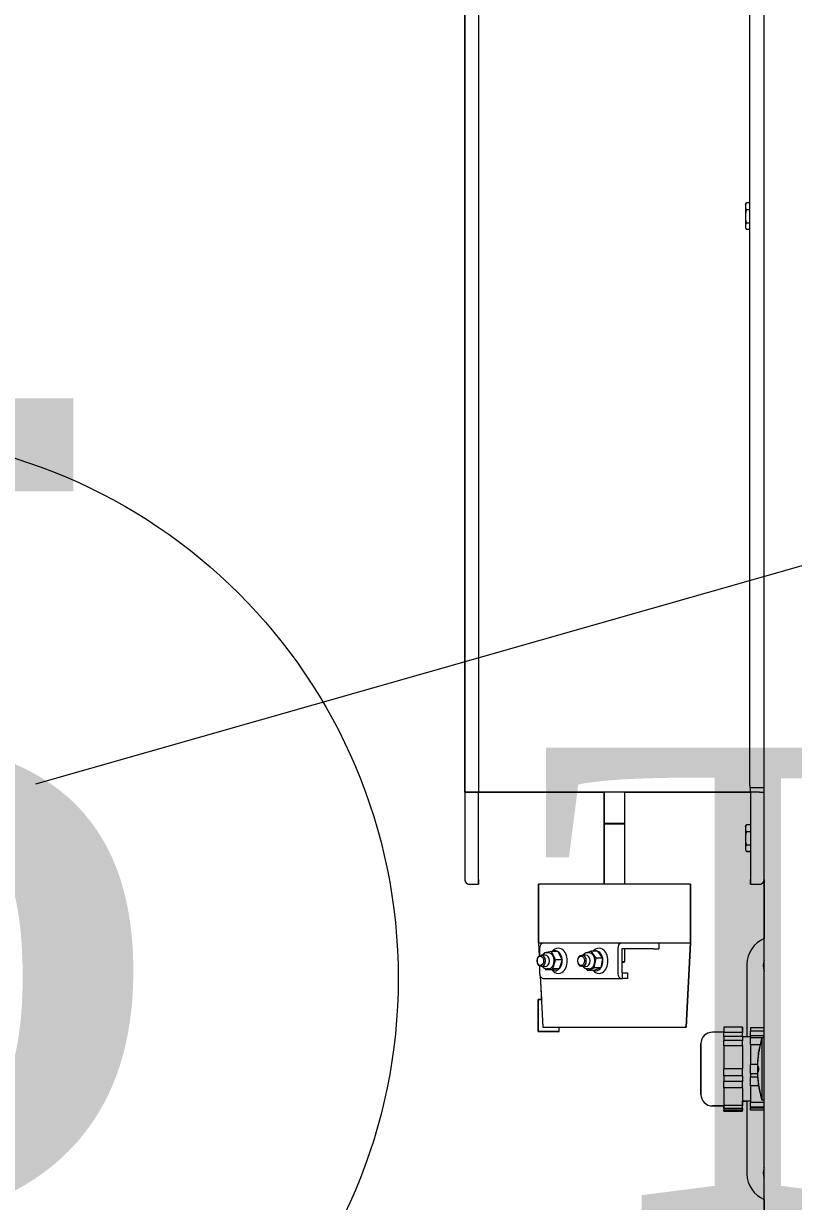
# Model space of a CAD drawing. Header units: millimetres. Extents: x 1322820 to 1391563, y 1051909 to 1098256.
# Drawn here: x 1362847 to 1363178, y 1068301 to 1068806 of the extents above; entities that cross this region are included whole.
import ezdxf

# ---------------------------------------------------------------- set-up
doc = ezdxf.new("R2010")
doc.units = ezdxf.units.MM
doc.header["$MEASUREMENT"] = 0
doc.linetypes.add('AStair_dashed', pattern=[1800, 800, -1000])
doc.layers.get('0').update_dxf_attribs({"true_color": 0x787878})
doc.layers.add('Circuite', color=7, linetype='Continuous', lineweight=25)
doc.layers.add('circuite prize vitali', color=1, linetype='Continuous')
for name, color, linetype, lineweight, true_color in [('instalatii - echipamente_Pen_No__21', 7, 'Continuous', 20, 0x787878), ('New_arhitectura - desen 2D_Pen_No__2', 7, 'Continuous', 13, 0x787878), ('New_instalatii - echipamente_Pen_No__21', 7, 'Continuous', 20, 0x787878)]:
    doc.layers.add(name, color=color, linetype=linetype, lineweight=lineweight, true_color=true_color)

# ---------------------------------------------------------------- blocks, each defined once
blk = doc.blocks.new('terasa')
at = {"layer": 'instalatii - echipamente_Pen_No__21', "linetype": 'Continuous', "lineweight": 20}
for p, q in [((1363165.407, 1068249.983), (1363165.407, 1069414.503)), ((1363036.835, 1068476.446), (1363036.835, 1069267.655)), ((1363042.769, 1069267.655), (1363042.769, 1068476.446)), ((1363159.275, 1068479.216), (1363159.275, 1069264.391)), ((1363157.297, 1068728.644), (1363157.696, 1068729.335)), ((1363159.275, 1068729.408), (1363157.738, 1068729.408)), ((1363157.297, 1068728.644), (1363157.297, 1068727.923)), ((1363157.297, 1068727.923), (1363157.297, 1068723.584)), ((1363159.275, 1068726.438), (1363157.738, 1068726.438)), ((1363157.297, 1068723.584), (1363157.297, 1068719.36)), ((1363157.297, 1068719.36), (1363157.297, 1068718.754)), ((1363157.297, 1068718.754), (1363157.696, 1068718.063)), ((1363159.275, 1068720.73), (1363157.738, 1068720.73)), ((1363159.275, 1068717.991), (1363157.738, 1068717.991)), ((1363038.813, 1068476.446), (1363036.835, 1068476.446)), ((1363036.835, 1068476.446), (1363038.813, 1068476.446)), ((1363036.835, 1068476.446), (1363036.835, 1068438.864)), ((1363042.769, 1068476.446), (1363038.813, 1068476.446)), ((1363038.813, 1068476.446), (1363042.769, 1068476.446)), ((1363159.473, 1068476.446), (1363042.769, 1068476.446)), ((1363042.769, 1068438.864), (1363042.769, 1068476.446)), ((1363096.67, 1068463.095), (1363096.67, 1068476.446)), ((1363105.572, 1068463.095), (1363105.572, 1068476.446)), ((1363159.275, 1068479.216), (1363159.275, 1068478.177)), ((1363165.407, 1068478.177), (1363159.275, 1068478.177)), ((1363159.473, 1068476.446), (1363159.473, 1068478.177)), ((1363163.429, 1068476.446), (1363159.473, 1068476.446)), ((1363163.429, 1068476.446), (1363159.473, 1068476.446)), ((1363159.473, 1068476.446), (1363159.473, 1068438.864)), ((1363163.429, 1068476.446), (1363165.407, 1068476.446)), ((1363163.429, 1068476.446), (1363165.407, 1068476.446)), ((1363096.67, 1068436.886), (1363096.67, 1068463.095)), ((1363096.67, 1068463.095), (1363105.572, 1068463.095)), ((1363097.165, 1068462.6), (1363096.67, 1068463.095)), ((1363105.077, 1068462.6), (1363097.165, 1068462.6)), ((1363105.077, 1068462.6), (1363105.572, 1068463.095)), ((1363105.572, 1068436.886), (1363105.572, 1068463.095)), ((1363157.297, 1068461.611), (1363157.696, 1068462.302)), ((1363157.297, 1068461.611), (1363157.297, 1068460.89)), ((1363157.297, 1068460.89), (1363157.297, 1068456.551)), ((1363159.473, 1068462.375), (1363157.738, 1068462.375)), ((1363157.297, 1068456.551), (1363157.297, 1068452.327)), ((1363159.473, 1068459.405), (1363157.738, 1068459.405)), ((1363157.297, 1068452.327), (1363157.297, 1068451.721)), ((1363157.297, 1068451.721), (1363157.696, 1068451.03)), ((1363159.473, 1068453.697), (1363157.738, 1068453.697)), ((1363159.473, 1068450.958), (1363157.738, 1068450.958)), ((1363038.813, 1068436.886), (1363042.769, 1068436.886)), ((1363042.769, 1068438.864), (1363042.769, 1068436.886)), ((1363068.484, 1068411.666), (1363068.484, 1068436.886)), ((1363133.758, 1068436.886), (1363068.484, 1068436.886)), ((1363133.758, 1068436.886), (1363133.758, 1068411.666)), ((1363159.473, 1068436.886), (1363159.473, 1068438.864)), ((1363159.473, 1068436.886), (1363163.429, 1068436.886)), ((1363068.484, 1068411.666), (1363068.773, 1068406.14)), ((1363068.484, 1068411.666), (1363102.51, 1068411.666)), ((1363102.51, 1068411.666), (1363104.268, 1068411.666)), ((1363104.268, 1068411.666), (1363106.25, 1068411.666)), ((1363106.25, 1068411.666), (1363133.758, 1068411.666)), ((1363120.222, 1068411.666), (1363120.222, 1068409.194)), ((1363133.758, 1068411.666), (1363131.866, 1068375.567)), ((1363068.951, 1068409.194), (1363068.951, 1068406.267)), ((1363071.399, 1068406.474), (1363069.651, 1068406.474)), ((1363071.009, 1068407.457), (1363070.906, 1068407.125)), ((1363074.02, 1068407.92), (1363071.009, 1068407.457)), ((1363072.798, 1068407.463), (1363072.099, 1068407.463)), ((1363076.817, 1068407.92), (1363074.02, 1068407.92)), ((1363075.808, 1068404.464), (1363074.02, 1068407.92)), ((1363074.25, 1068407.92), (1363074.773, 1068408.443)), ((1363076.817, 1068407.92), (1363078.606, 1068404.464)), ((1363088.883, 1068406.474), (1363087.134, 1068406.474)), ((1363088.14, 1068407.029), (1363088.123, 1068406.941)), ((1363088.385, 1068407.122), (1363088.14, 1068407.029)), ((1363091.065, 1068408.138), (1363089.194, 1068407.429)), ((1363090.281, 1068407.463), (1363089.582, 1068407.463)), ((1363093.206, 1068405.11), (1363091.065, 1068408.138)), ((1363093.862, 1068408.138), (1363091.065, 1068408.138)), ((1363091.952, 1068408.138), (1363092.257, 1068408.443)), ((1363092.423, 1068400.973), (1363093.206, 1068405.11)), ((1363096.004, 1068405.11), (1363093.206, 1068405.11)), ((1363093.862, 1068408.138), (1363096.004, 1068405.11)), ((1363096.004, 1068405.11), (1363095.22, 1068400.973)), ((1363102.52, 1068409.194), (1363102.52, 1068398.809)), ((1363117.905, 1068409.194), (1363104.268, 1068409.194)), ((1363104.268, 1068409.194), (1363104.268, 1068398.809)), ((1363105.572, 1068403.754), (1363105.572, 1068409.194)), ((1363117.905, 1068409.194), (1363120.222, 1068409.194)), ((1363068.951, 1068401.735), (1363068.951, 1068398.809)), ((1363071.399, 1068401.529), (1363069.651, 1068401.529)), ((1363071.254, 1068400.704), (1363071.576, 1068400.083)), ((1363071.576, 1068400.083), (1363074.587, 1068400.546)), ((1363074.373, 1068400.083), (1363071.576, 1068400.083)), ((1363072.798, 1068400.54), (1363072.099, 1068400.54)), ((1363074.25, 1068400.083), (1363074.773, 1068399.56)), ((1363077.384, 1068400.546), (1363074.373, 1068400.083)), ((1363074.587, 1068400.546), (1363075.808, 1068404.464)), ((1363077.384, 1068400.546), (1363074.587, 1068400.546)), ((1363078.606, 1068404.464), (1363075.808, 1068404.464)), ((1363078.606, 1068404.464), (1363077.384, 1068400.546)), ((1363088.883, 1068401.529), (1363087.134, 1068401.529)), ((1363088.957, 1068400.629), (1363089.497, 1068399.865)), ((1363089.497, 1068399.865), (1363092.423, 1068400.973)), ((1363090.281, 1068400.54), (1363089.582, 1068400.54)), ((1363095.22, 1068400.973), (1363092.295, 1068399.865)), ((1363095.22, 1068400.973), (1363092.423, 1068400.973)), ((1363104.268, 1068403.754), (1363105.572, 1068403.754)), ((1363105.077, 1068403.259), (1363104.268, 1068403.259)), ((1363105.077, 1068403.259), (1363105.572, 1068403.754)), ((1363157.989, 1068402.518), (1363157.989, 1068371.364)), ((1363069.227, 1068397.476), (1363070.375, 1068375.567)), ((1363070.7, 1068396.336), (1363104.268, 1068396.336)), ((1363092.295, 1068399.865), (1363089.497, 1068399.865)), ((1363091.952, 1068399.865), (1363092.257, 1068399.56)), ((1363104.268, 1068398.809), (1363104.618, 1068398.809)), ((1363104.268, 1068396.336), (1363104.618, 1068396.336)), ((1363104.618, 1068398.809), (1363106.716, 1068398.809)), ((1363104.618, 1068396.336), (1363104.618, 1068398.809)), ((1363106.716, 1068396.336), (1363104.618, 1068396.336)), ((1363106.716, 1068398.809), (1363106.716, 1068396.336)), ((1363068.397, 1068387.435), (1363069.753, 1068387.435)), ((1363068.397, 1068373.589), (1363068.397, 1068387.435)), ((1363070.375, 1068375.567), (1363131.866, 1068375.567)), ((1363077.299, 1068373.589), (1363077.299, 1068375.567)), ((1363156.011, 1068375.537), (1363148.099, 1068375.537)), ((1363148.099, 1068375.537), (1363148.099, 1068373.59)), ((1363156.011, 1068375.537), (1363156.011, 1068373.59)), ((1363165.407, 1068375.222), (1363159.473, 1068375.222)), ((1363159.473, 1068375.222), (1363159.473, 1068373.834)), ((1363077.299, 1068373.589), (1363068.397, 1068373.589)), ((1363148.099, 1068373.342), (1363143.154, 1068373.342)), ((1363148.099, 1068373.342), (1363143.154, 1068373.342)), ((1363148.099, 1068373.59), (1363148.099, 1068373.184)), ((1363148.099, 1068371.508), (1363148.099, 1068373.184)), ((1363156.011, 1068373.184), (1363148.099, 1068373.184)), ((1363156.011, 1068371.508), (1363148.099, 1068371.508)), ((1363148.099, 1068371.508), (1363148.099, 1068370.273)), ((1363148.099, 1068370.273), (1363148.099, 1068369.76)), ((1363156.011, 1068369.76), (1363148.099, 1068369.76)), ((1363148.099, 1068367.428), (1363148.099, 1068369.76)), ((1363156.011, 1068373.59), (1363156.011, 1068373.184)), ((1363156.011, 1068371.508), (1363156.011, 1068373.184)), ((1363156.011, 1068371.508), (1363156.011, 1068370.273)), ((1363159.473, 1068371.364), (1363156.011, 1068371.364)), ((1363159.473, 1068371.364), (1363156.011, 1068371.364)), ((1363156.011, 1068370.273), (1363156.011, 1068369.76)), ((1363156.011, 1068367.428), (1363156.011, 1068369.76)), ((1363165.407, 1068373.831), (1363159.473, 1068373.831)), ((1363159.473, 1068371.83), (1363159.473, 1068373.831)), ((1363165.407, 1068371.83), (1363159.473, 1068371.83)), ((1363159.473, 1068371.83), (1363159.473, 1068371.162)), ((1363159.473, 1068371.162), (1363159.473, 1068370.93)), ((1363165.407, 1068370.93), (1363159.473, 1068370.93)), ((1363159.473, 1068367.981), (1363159.473, 1068370.93)), ((1363164.418, 1068370.869), (1363164.418, 1068344.166)), ((1363165.407, 1068370.869), (1363164.418, 1068370.869)), ((1363164.418, 1068370.869), (1363164.418, 1068344.166)), ((1363165.407, 1068370.869), (1363164.418, 1068370.869)), ((1363138.209, 1068346.639), (1363138.209, 1068368.397)), ((1363138.209, 1068346.639), (1363138.209, 1068368.397)), ((1363156.011, 1068367.428), (1363148.099, 1068367.428)), ((1363148.099, 1068367.428), (1363148.099, 1068362.279)), ((1363156.011, 1068367.428), (1363156.011, 1068362.279)), ((1363163.644, 1068367.981), (1363159.473, 1068367.981)), ((1363159.473, 1068367.981), (1363159.473, 1068363.488)), ((1363148.099, 1068362.279), (1363148.099, 1068357.587)), ((1363156.011, 1068362.279), (1363156.011, 1068357.587)), ((1363159.473, 1068363.488), (1363159.473, 1068359.501)), ((1363156.011, 1068357.587), (1363148.099, 1068357.587)), ((1363148.099, 1068354.636), (1363148.099, 1068357.587)), ((1363156.011, 1068354.636), (1363148.099, 1068354.636)), ((1363148.099, 1068354.636), (1363148.099, 1068353.508)), ((1363156.011, 1068354.636), (1363156.011, 1068357.587)), ((1363156.011, 1068354.636), (1363156.011, 1068353.508)), ((1363162.482, 1068359.501), (1363159.473, 1068359.501)), ((1363159.473, 1068355.506), (1363159.473, 1068359.501)), ((1363162.484, 1068355.506), (1363159.473, 1068355.506)), ((1363159.473, 1068355.506), (1363159.473, 1068354.838)), ((1363159.473, 1068354.838), (1363159.473, 1068354.086)), ((1363162.901, 1068358.507), (1363162.45, 1068358.507)), ((1363162.45, 1068356.529), (1363162.901, 1068356.529)), ((1363148.099, 1068353.508), (1363148.099, 1068352.153)), ((1363156.011, 1068352.153), (1363148.099, 1068352.153)), ((1363148.099, 1068349.408), (1363148.099, 1068352.153)), ((1363156.011, 1068353.508), (1363156.011, 1068352.153)), ((1363156.011, 1068349.408), (1363156.011, 1068352.153)), ((1363159.473, 1068350.276), (1363159.473, 1068354.086)), ((1363162.568, 1068354.086), (1363159.473, 1068354.086)), ((1363163.013, 1068350.276), (1363159.473, 1068350.276)), ((1363159.473, 1068350.276), (1363159.473, 1068347.171)), ((1363156.011, 1068349.408), (1363148.099, 1068349.408)), ((1363148.099, 1068349.408), (1363148.099, 1068346.207)), ((1363148.099, 1068346.207), (1363148.099, 1068341.921)), ((1363156.011, 1068349.408), (1363156.011, 1068346.207)), ((1363156.011, 1068346.207), (1363156.011, 1068341.921)), ((1363159.473, 1068347.171), (1363159.473, 1068343.188)), ((1363148.099, 1068341.694), (1363143.154, 1068341.694)), ((1363148.099, 1068341.694), (1363143.154, 1068341.694)), ((1363156.011, 1068341.921), (1363148.099, 1068341.921)), ((1363148.099, 1068340.646), (1363148.099, 1068341.921)), ((1363148.099, 1068340.646), (1363148.099, 1068339.91)), ((1363156.011, 1068340.646), (1363148.099, 1068340.646)), ((1363156.011, 1068339.91), (1363148.099, 1068339.91)), ((1363148.099, 1068339.498), (1363148.099, 1068339.91)), ((1363156.011, 1068339.498), (1363148.099, 1068339.498)), ((1363159.473, 1068343.672), (1363156.011, 1068343.672)), ((1363159.473, 1068343.672), (1363156.011, 1068343.672)), ((1363156.011, 1068340.646), (1363156.011, 1068341.921)), ((1363156.011, 1068340.646), (1363156.011, 1068339.91)), ((1363156.011, 1068339.498), (1363156.011, 1068339.91)), ((1363157.989, 1068343.672), (1363157.989, 1068312.518)), ((1363159.473, 1068341.193), (1363159.473, 1068343.188)), ((1363165.407, 1068343.188), (1363159.473, 1068343.188)), ((1363159.473, 1068341.193), (1363159.473, 1068340.674)), ((1363165.407, 1068341.193), (1363159.473, 1068341.193)), ((1363165.407, 1068340.674), (1363159.473, 1068340.674)), ((1363159.473, 1068339.813), (1363159.473, 1068340.674)), ((1363165.407, 1068339.813), (1363159.473, 1068339.813)), ((1363165.407, 1068344.166), (1363164.418, 1068344.166)), ((1363165.407, 1068344.166), (1363164.418, 1068344.166))]:
    blk.add_line(p, q, dxfattribs=at)
at = {"layer": 'instalatii - echipamente_Pen_No__21', "linetype": 'Continuous', "lineweight": 20, "flags": 128}
for points in [[(1363157.738, 1068729.408), (1363157.665, 1068729.275), (1363157.653, 1068729.254), (1363157.641, 1068729.231), (1363157.627, 1068729.207), (1363157.613, 1068729.181), (1363157.598, 1068729.153), (1363157.583, 1068729.124), (1363157.567, 1068729.093), (1363157.551, 1068729.062), (1363157.534, 1068729.029), (1363157.518, 1068728.995), (1363157.501, 1068728.961), (1363157.485, 1068728.926), (1363157.468, 1068728.89), (1363157.452, 1068728.853), (1363157.437, 1068728.816), (1363157.422, 1068728.779), (1363157.408, 1068728.742), (1363157.394, 1068728.704), (1363157.382, 1068728.667), (1363157.37, 1068728.63), (1363157.36, 1068728.593), (1363157.35, 1068728.556), (1363157.342, 1068728.52), (1363157.334, 1068728.484), (1363157.328, 1068728.449), (1363157.322, 1068728.414), (1363157.317, 1068728.381), (1363157.313, 1068728.347), (1363157.309, 1068728.315), (1363157.306, 1068728.284), (1363157.303, 1068728.254), (1363157.301, 1068728.224), (1363157.3, 1068728.196), (1363157.299, 1068728.169), (1363157.298, 1068728.144), (1363157.297, 1068728.12), (1363157.297, 1068728.097), (1363157.297, 1068728.076), (1363157.297, 1068728.056), (1363157.297, 1068727.923)], [(1363157.696, 1068729.335), (1363157.701, 1068729.344), (1363157.706, 1068729.354), (1363157.712, 1068729.364), (1363157.718, 1068729.373), (1363157.723, 1068729.382), (1363157.729, 1068729.392), (1363157.734, 1068729.4)], [(1363157.297, 1068727.923), (1363157.297, 1068727.808), (1363157.297, 1068727.79), (1363157.297, 1068727.77), (1363157.297, 1068727.749), (1363157.297, 1068727.726), (1363157.298, 1068727.702), (1363157.299, 1068727.676), (1363157.3, 1068727.649), (1363157.301, 1068727.621), (1363157.303, 1068727.592), (1363157.306, 1068727.562), (1363157.309, 1068727.53), (1363157.313, 1068727.498), (1363157.317, 1068727.465), (1363157.322, 1068727.431), (1363157.328, 1068727.397), (1363157.334, 1068727.362), (1363157.342, 1068727.326), (1363157.35, 1068727.29), (1363157.36, 1068727.253), (1363157.37, 1068727.216), (1363157.382, 1068727.179), (1363157.394, 1068727.141), (1363157.408, 1068727.104), (1363157.422, 1068727.067), (1363157.437, 1068727.029), (1363157.452, 1068726.993), (1363157.468, 1068726.956), (1363157.485, 1068726.92), (1363157.501, 1068726.885), (1363157.518, 1068726.85), (1363157.534, 1068726.817), (1363157.551, 1068726.784), (1363157.567, 1068726.752), (1363157.583, 1068726.722), (1363157.598, 1068726.693), (1363157.613, 1068726.665), (1363157.627, 1068726.639), (1363157.641, 1068726.614), (1363157.653, 1068726.592), (1363157.738, 1068726.438)], [(1363157.738, 1068726.438), (1363157.665, 1068726.183), (1363157.653, 1068726.143), (1363157.641, 1068726.099), (1363157.627, 1068726.052), (1363157.613, 1068726.002), (1363157.598, 1068725.949), (1363157.583, 1068725.893), (1363157.567, 1068725.834), (1363157.551, 1068725.773), (1363157.534, 1068725.711), (1363157.518, 1068725.646), (1363157.501, 1068725.579), (1363157.485, 1068725.511), (1363157.468, 1068725.442), (1363157.452, 1068725.372), (1363157.437, 1068725.301), (1363157.422, 1068725.23), (1363157.408, 1068725.158), (1363157.394, 1068725.086), (1363157.382, 1068725.014), (1363157.37, 1068724.943), (1363157.36, 1068724.872), (1363157.35, 1068724.801), (1363157.342, 1068724.732), (1363157.334, 1068724.663), (1363157.328, 1068724.595), (1363157.322, 1068724.529), (1363157.317, 1068724.464), (1363157.313, 1068724.4), (1363157.309, 1068724.338), (1363157.306, 1068724.278), (1363157.303, 1068724.22), (1363157.301, 1068724.164), (1363157.3, 1068724.11), (1363157.299, 1068724.058), (1363157.298, 1068724.009), (1363157.297, 1068723.962), (1363157.297, 1068723.918), (1363157.297, 1068723.877), (1363157.297, 1068723.839), (1363157.297, 1068723.584)], [(1363157.297, 1068723.584), (1363157.297, 1068723.363), (1363157.297, 1068723.328), (1363157.297, 1068723.29), (1363157.297, 1068723.25), (1363157.297, 1068723.206), (1363157.298, 1068723.159), (1363157.299, 1068723.11), (1363157.3, 1068723.058), (1363157.301, 1068723.004), (1363157.303, 1068722.948), (1363157.306, 1068722.89), (1363157.309, 1068722.83), (1363157.313, 1068722.768), (1363157.317, 1068722.704), (1363157.322, 1068722.639), (1363157.328, 1068722.573), (1363157.334, 1068722.505), (1363157.342, 1068722.436), (1363157.35, 1068722.367), (1363157.36, 1068722.296), (1363157.37, 1068722.225), (1363157.382, 1068722.154), (1363157.394, 1068722.082), (1363157.408, 1068722.01), (1363157.422, 1068721.938), (1363157.437, 1068721.866), (1363157.452, 1068721.796), (1363157.468, 1068721.725), (1363157.485, 1068721.656), (1363157.501, 1068721.588), (1363157.518, 1068721.522), (1363157.534, 1068721.457), (1363157.551, 1068721.394), (1363157.567, 1068721.334), (1363157.583, 1068721.275), (1363157.598, 1068721.219), (1363157.613, 1068721.166), (1363157.627, 1068721.116), (1363157.641, 1068721.068), (1363157.653, 1068721.025), (1363157.738, 1068720.73)], [(1363157.738, 1068720.73), (1363157.665, 1068720.607), (1363157.653, 1068720.588), (1363157.641, 1068720.567), (1363157.627, 1068720.545), (1363157.613, 1068720.52), (1363157.598, 1068720.495), (1363157.583, 1068720.468), (1363157.567, 1068720.44), (1363157.551, 1068720.411), (1363157.534, 1068720.381), (1363157.518, 1068720.349), (1363157.501, 1068720.318), (1363157.485, 1068720.285), (1363157.468, 1068720.252), (1363157.452, 1068720.218), (1363157.437, 1068720.184), (1363157.422, 1068720.15), (1363157.408, 1068720.115), (1363157.394, 1068720.081), (1363157.382, 1068720.046), (1363157.37, 1068720.012), (1363157.36, 1068719.978), (1363157.35, 1068719.944), (1363157.342, 1068719.911), (1363157.334, 1068719.878), (1363157.328, 1068719.845), (1363157.322, 1068719.814), (1363157.317, 1068719.782), (1363157.313, 1068719.752), (1363157.309, 1068719.722), (1363157.306, 1068719.693), (1363157.303, 1068719.665), (1363157.301, 1068719.638), (1363157.3, 1068719.612), (1363157.299, 1068719.588), (1363157.298, 1068719.564), (1363157.297, 1068719.542), (1363157.297, 1068719.521), (1363157.297, 1068719.501), (1363157.297, 1068719.483), (1363157.297, 1068719.36)], [(1363157.297, 1068719.36), (1363157.297, 1068719.254), (1363157.297, 1068719.237), (1363157.297, 1068719.219), (1363157.297, 1068719.2), (1363157.297, 1068719.179), (1363157.298, 1068719.156), (1363157.299, 1068719.133), (1363157.3, 1068719.108), (1363157.301, 1068719.082), (1363157.303, 1068719.055), (1363157.306, 1068719.027), (1363157.309, 1068718.998), (1363157.313, 1068718.968), (1363157.317, 1068718.938), (1363157.322, 1068718.907), (1363157.328, 1068718.875), (1363157.334, 1068718.842), (1363157.342, 1068718.809), (1363157.35, 1068718.776), (1363157.36, 1068718.742), (1363157.37, 1068718.708), (1363157.382, 1068718.674), (1363157.394, 1068718.639), (1363157.408, 1068718.605), (1363157.422, 1068718.57), (1363157.437, 1068718.536), (1363157.452, 1068718.502), (1363157.468, 1068718.468), (1363157.485, 1068718.435), (1363157.501, 1068718.403), (1363157.518, 1068718.371), (1363157.534, 1068718.34), (1363157.551, 1068718.309), (1363157.567, 1068718.28), (1363157.583, 1068718.252), (1363157.598, 1068718.225), (1363157.613, 1068718.2), (1363157.627, 1068718.176), (1363157.641, 1068718.153), (1363157.653, 1068718.132), (1363157.738, 1068717.991)], [(1363157.738, 1068462.375), (1363157.665, 1068462.242), (1363157.653, 1068462.221), (1363157.641, 1068462.198), (1363157.627, 1068462.174), (1363157.613, 1068462.148), (1363157.598, 1068462.12), (1363157.583, 1068462.091), (1363157.567, 1068462.06), (1363157.551, 1068462.029), (1363157.534, 1068461.996), (1363157.518, 1068461.962), (1363157.501, 1068461.928), (1363157.485, 1068461.893), (1363157.468, 1068461.857), (1363157.452, 1068461.82), (1363157.437, 1068461.783), (1363157.422, 1068461.746), (1363157.408, 1068461.709), (1363157.394, 1068461.671), (1363157.382, 1068461.634), (1363157.37, 1068461.597), (1363157.36, 1068461.56), (1363157.35, 1068461.523), (1363157.342, 1068461.487), (1363157.334, 1068461.451), (1363157.328, 1068461.416), (1363157.322, 1068461.381), (1363157.317, 1068461.348), (1363157.313, 1068461.315), (1363157.309, 1068461.282), (1363157.306, 1068461.251), (1363157.303, 1068461.221), (1363157.301, 1068461.191), (1363157.3, 1068461.163), (1363157.299, 1068461.136), (1363157.298, 1068461.111), (1363157.297, 1068461.087), (1363157.297, 1068461.064), (1363157.297, 1068461.043), (1363157.297, 1068461.023), (1363157.297, 1068460.89)], [(1363157.297, 1068460.89), (1363157.297, 1068460.775), (1363157.297, 1068460.757), (1363157.297, 1068460.737), (1363157.297, 1068460.716), (1363157.297, 1068460.693), (1363157.298, 1068460.669), (1363157.299, 1068460.643), (1363157.3, 1068460.616), (1363157.301, 1068460.588), (1363157.303, 1068460.559), (1363157.306, 1068460.529), (1363157.309, 1068460.498), (1363157.313, 1068460.465), (1363157.317, 1068460.432), (1363157.322, 1068460.398), (1363157.328, 1068460.364), (1363157.334, 1068460.329), (1363157.342, 1068460.293), (1363157.35, 1068460.257), (1363157.36, 1068460.22), (1363157.37, 1068460.183), (1363157.382, 1068460.146), (1363157.394, 1068460.108), (1363157.408, 1068460.071), (1363157.422, 1068460.034), (1363157.437, 1068459.997), (1363157.452, 1068459.96), (1363157.468, 1068459.923), (1363157.485, 1068459.887), (1363157.501, 1068459.852), (1363157.518, 1068459.817), (1363157.534, 1068459.784), (1363157.551, 1068459.751), (1363157.567, 1068459.719), (1363157.583, 1068459.689), (1363157.598, 1068459.66), (1363157.613, 1068459.632), (1363157.627, 1068459.606), (1363157.641, 1068459.581), (1363157.653, 1068459.559), (1363157.738, 1068459.405)], [(1363157.696, 1068462.302), (1363157.701, 1068462.311), (1363157.706, 1068462.321), (1363157.712, 1068462.331), (1363157.718, 1068462.34), (1363157.723, 1068462.349), (1363157.729, 1068462.359), (1363157.734, 1068462.368)], [(1363157.738, 1068459.405), (1363157.665, 1068459.15), (1363157.653, 1068459.11), (1363157.641, 1068459.066), (1363157.627, 1068459.019), (1363157.613, 1068458.969), (1363157.598, 1068458.916), (1363157.583, 1068458.86), (1363157.567, 1068458.801), (1363157.551, 1068458.741), (1363157.534, 1068458.678), (1363157.518, 1068458.613), (1363157.501, 1068458.546), (1363157.485, 1068458.479), (1363157.468, 1068458.409), (1363157.452, 1068458.339), (1363157.437, 1068458.268), (1363157.422, 1068458.197), (1363157.408, 1068458.125), (1363157.394, 1068458.053), (1363157.382, 1068457.981), (1363157.37, 1068457.91), (1363157.36, 1068457.839), (1363157.35, 1068457.768), (1363157.342, 1068457.699), (1363157.334, 1068457.63), (1363157.328, 1068457.562), (1363157.322, 1068457.496), (1363157.317, 1068457.431), (1363157.313, 1068457.367), (1363157.309, 1068457.305), (1363157.306, 1068457.245), (1363157.303, 1068457.187), (1363157.301, 1068457.131), (1363157.3, 1068457.077), (1363157.299, 1068457.025), (1363157.298, 1068456.976), (1363157.297, 1068456.929), (1363157.297, 1068456.885), (1363157.297, 1068456.844), (1363157.297, 1068456.806), (1363157.297, 1068456.551)], [(1363157.297, 1068456.551), (1363157.297, 1068456.33), (1363157.297, 1068456.295), (1363157.297, 1068456.258), (1363157.297, 1068456.217), (1363157.297, 1068456.173), (1363157.298, 1068456.126), (1363157.299, 1068456.077), (1363157.3, 1068456.025), (1363157.301, 1068455.971), (1363157.303, 1068455.915), (1363157.306, 1068455.857), (1363157.309, 1068455.797), (1363157.313, 1068455.735), (1363157.317, 1068455.671), (1363157.322, 1068455.606), (1363157.328, 1068455.54), (1363157.334, 1068455.472), (1363157.342, 1068455.403), (1363157.35, 1068455.334), (1363157.36, 1068455.263), (1363157.37, 1068455.192), (1363157.382, 1068455.121), (1363157.394, 1068455.049), (1363157.408, 1068454.977), (1363157.422, 1068454.905), (1363157.437, 1068454.833), (1363157.452, 1068454.763), (1363157.468, 1068454.692), (1363157.485, 1068454.623), (1363157.501, 1068454.556), (1363157.518, 1068454.489), (1363157.534, 1068454.424), (1363157.551, 1068454.361), (1363157.567, 1068454.301), (1363157.583, 1068454.242), (1363157.598, 1068454.186), (1363157.613, 1068454.133), (1363157.627, 1068454.083), (1363157.641, 1068454.035), (1363157.653, 1068453.992), (1363157.738, 1068453.697)], [(1363157.738, 1068453.697), (1363157.665, 1068453.574), (1363157.653, 1068453.555), (1363157.641, 1068453.534), (1363157.627, 1068453.512), (1363157.613, 1068453.487), (1363157.598, 1068453.462), (1363157.583, 1068453.435), (1363157.567, 1068453.407), (1363157.551, 1068453.378), (1363157.534, 1068453.348), (1363157.518, 1068453.316), (1363157.501, 1068453.285), (1363157.485, 1068453.252), (1363157.468, 1068453.219), (1363157.452, 1068453.185), (1363157.437, 1068453.151), (1363157.422, 1068453.117), (1363157.408, 1068453.082), (1363157.394, 1068453.048), (1363157.382, 1068453.013), (1363157.37, 1068452.979), (1363157.36, 1068452.945), (1363157.35, 1068452.911), (1363157.342, 1068452.878), (1363157.334, 1068452.845), (1363157.328, 1068452.812), (1363157.322, 1068452.781), (1363157.317, 1068452.749), (1363157.313, 1068452.719), (1363157.309, 1068452.689), (1363157.306, 1068452.66), (1363157.303, 1068452.632), (1363157.301, 1068452.605), (1363157.3, 1068452.579), (1363157.299, 1068452.555), (1363157.298, 1068452.531), (1363157.297, 1068452.509), (1363157.297, 1068452.488), (1363157.297, 1068452.468), (1363157.297, 1068452.45), (1363157.297, 1068452.327)], [(1363157.297, 1068452.327), (1363157.297, 1068452.221), (1363157.297, 1068452.205), (1363157.297, 1068452.186), (1363157.297, 1068452.167), (1363157.297, 1068452.146), (1363157.298, 1068452.123), (1363157.299, 1068452.1), (1363157.3, 1068452.075), (1363157.301, 1068452.049), (1363157.303, 1068452.022), (1363157.306, 1068451.994), (1363157.309, 1068451.965), (1363157.313, 1068451.935), (1363157.317, 1068451.905), (1363157.322, 1068451.874), (1363157.328, 1068451.842), (1363157.334, 1068451.809), (1363157.342, 1068451.776), (1363157.35, 1068451.743), (1363157.36, 1068451.709), (1363157.37, 1068451.675), (1363157.382, 1068451.641), (1363157.394, 1068451.606), (1363157.408, 1068451.572), (1363157.422, 1068451.537), (1363157.437, 1068451.503), (1363157.452, 1068451.469), (1363157.468, 1068451.435), (1363157.485, 1068451.402), (1363157.501, 1068451.37), (1363157.518, 1068451.338), (1363157.534, 1068451.307), (1363157.551, 1068451.277), (1363157.567, 1068451.247), (1363157.583, 1068451.219), (1363157.598, 1068451.192), (1363157.613, 1068451.167), (1363157.627, 1068451.143), (1363157.641, 1068451.12), (1363157.653, 1068451.099), (1363157.738, 1068450.958)], [(1363072.099, 1068407.463), (1363072.053, 1068407.463), (1363072.038, 1068407.463), (1363072.021, 1068407.463), (1363072.002, 1068407.463), (1363071.991, 1068407.462), (1363071.98, 1068407.462), (1363071.969, 1068407.462), (1363071.957, 1068407.462), (1363071.945, 1068407.461), (1363071.933, 1068407.461), (1363071.92, 1068407.46), (1363071.907, 1068407.46), (1363071.894, 1068407.459), (1363071.881, 1068407.458), (1363071.868, 1068407.458), (1363071.854, 1068407.457), (1363071.841, 1068407.455), (1363071.827, 1068407.454), (1363071.814, 1068407.453), (1363071.8, 1068407.451), (1363071.786, 1068407.45), (1363071.773, 1068407.448), (1363071.759, 1068407.446), (1363071.745, 1068407.444), (1363071.73, 1068407.442), (1363071.716, 1068407.439), (1363071.701, 1068407.436), (1363071.686, 1068407.433), (1363071.671, 1068407.43), (1363071.656, 1068407.427), (1363071.64, 1068407.423), (1363071.623, 1068407.419), (1363071.606, 1068407.414), (1363071.589, 1068407.41), (1363071.571, 1068407.405), (1363071.553, 1068407.4), (1363071.534, 1068407.394), (1363071.515, 1068407.388), (1363071.495, 1068407.382), (1363071.474, 1068407.375), (1363071.453, 1068407.368), (1363071.432, 1068407.361), (1363071.41, 1068407.353), (1363071.388, 1068407.346), (1363071.365, 1068407.338), (1363071.343, 1068407.33), (1363071.32, 1068407.321), (1363071.298, 1068407.313), (1363071.275, 1068407.304), (1363071.252, 1068407.296), (1363071.23, 1068407.287), (1363071.208, 1068407.278), (1363071.186, 1068407.269), (1363071.165, 1068407.261), (1363071.144, 1068407.252), (1363071.123, 1068407.243), (1363071.103, 1068407.234), (1363071.084, 1068407.226), (1363071.065, 1068407.217), (1363071.047, 1068407.209), (1363071.029, 1068407.201), (1363071.012, 1068407.192), (1363070.996, 1068407.184), (1363070.98, 1068407.176), (1363070.964, 1068407.167), (1363070.949, 1068407.159), (1363070.934, 1068407.151), (1363070.919, 1068407.142), (1363070.904, 1068407.133), (1363070.89, 1068407.124), (1363070.875, 1068407.115), (1363070.861, 1068407.106), (1363070.847, 1068407.097), (1363070.832, 1068407.087), (1363070.818, 1068407.077), (1363070.803, 1068407.066), (1363070.788, 1068407.056), (1363070.773, 1068407.045), (1363070.758, 1068407.033), (1363070.742, 1068407.021), (1363070.726, 1068407.009), (1363070.71, 1068406.997), (1363070.694, 1068406.984), (1363070.678, 1068406.971), (1363070.662, 1068406.958), (1363070.645, 1068406.945), (1363070.629, 1068406.932), (1363070.613, 1068406.919), (1363070.597, 1068406.906), (1363070.581, 1068406.892), (1363070.566, 1068406.879), (1363070.55, 1068406.866), (1363070.535, 1068406.854), (1363070.52, 1068406.841), (1363070.506, 1068406.829), (1363070.492, 1068406.817), (1363070.479, 1068406.805), (1363070.466, 1068406.794), (1363070.454, 1068406.783), (1363070.442, 1068406.772), (1363070.431, 1068406.762), (1363070.42, 1068406.752), (1363070.41, 1068406.743), (1363070.4, 1068406.734), (1363070.391, 1068406.725), (1363070.382, 1068406.716), (1363070.373, 1068406.708), (1363070.365, 1068406.699), (1363070.357, 1068406.691), (1363070.349, 1068406.683), (1363070.342, 1068406.676), (1363070.335, 1068406.668), (1363070.328, 1068406.661), (1363070.321, 1068406.653), (1363070.307, 1068406.639), (1363070.294, 1068406.624), (1363070.282, 1068406.609), (1363070.269, 1068406.595), (1363070.257, 1068406.58), (1363070.245, 1068406.566), (1363070.234, 1068406.553), (1363070.223, 1068406.54), (1363070.214, 1068406.528), (1363070.205, 1068406.517), (1363070.197, 1068406.507), (1363070.17, 1068406.474)], [(1363089.582, 1068407.463), (1363089.537, 1068407.463), (1363089.522, 1068407.463), (1363089.504, 1068407.463), (1363089.485, 1068407.463), (1363089.474, 1068407.462), (1363089.464, 1068407.462), (1363089.452, 1068407.462), (1363089.441, 1068407.462), (1363089.428, 1068407.461), (1363089.416, 1068407.461), (1363089.404, 1068407.46), (1363089.391, 1068407.46), (1363089.378, 1068407.459), (1363089.364, 1068407.458), (1363089.351, 1068407.458), (1363089.338, 1068407.457), (1363089.324, 1068407.455), (1363089.31, 1068407.454), (1363089.297, 1068407.453), (1363089.283, 1068407.451), (1363089.27, 1068407.45), (1363089.256, 1068407.448), (1363089.242, 1068407.446), (1363089.228, 1068407.444), (1363089.214, 1068407.442), (1363089.199, 1068407.439), (1363089.185, 1068407.436), (1363089.17, 1068407.433), (1363089.155, 1068407.43), (1363089.139, 1068407.427), (1363089.123, 1068407.423), (1363089.107, 1068407.419), (1363089.09, 1068407.414), (1363089.073, 1068407.41), (1363089.055, 1068407.405), (1363089.037, 1068407.4), (1363089.018, 1068407.394), (1363088.998, 1068407.388), (1363088.978, 1068407.382), (1363088.958, 1068407.375), (1363088.937, 1068407.368), (1363088.915, 1068407.361), (1363088.893, 1068407.353), (1363088.871, 1068407.346), (1363088.849, 1068407.338), (1363088.826, 1068407.33), (1363088.804, 1068407.321), (1363088.781, 1068407.313), (1363088.758, 1068407.304), (1363088.736, 1068407.296), (1363088.713, 1068407.287), (1363088.691, 1068407.278), (1363088.669, 1068407.269), (1363088.648, 1068407.261), (1363088.627, 1068407.252), (1363088.606, 1068407.243), (1363088.586, 1068407.234), (1363088.567, 1068407.226), (1363088.548, 1068407.217), (1363088.53, 1068407.209), (1363088.513, 1068407.201), (1363088.496, 1068407.192), (1363088.479, 1068407.184), (1363088.463, 1068407.176), (1363088.447, 1068407.167), (1363088.432, 1068407.159), (1363088.417, 1068407.151), (1363088.402, 1068407.142), (1363088.388, 1068407.133), (1363088.373, 1068407.124), (1363088.359, 1068407.115), (1363088.344, 1068407.106), (1363088.33, 1068407.097), (1363088.316, 1068407.087), (1363088.301, 1068407.077), (1363088.287, 1068407.066), (1363088.272, 1068407.056), (1363088.257, 1068407.045), (1363088.241, 1068407.033), (1363088.226, 1068407.021), (1363088.21, 1068407.009), (1363088.194, 1068406.997), (1363088.178, 1068406.984), (1363088.161, 1068406.971), (1363088.145, 1068406.958), (1363088.129, 1068406.945), (1363088.112, 1068406.932), (1363088.096, 1068406.919), (1363088.08, 1068406.906), (1363088.065, 1068406.892), (1363088.049, 1068406.879), (1363088.034, 1068406.866), (1363088.019, 1068406.854), (1363088.004, 1068406.841), (1363087.99, 1068406.829), (1363087.976, 1068406.817), (1363087.962, 1068406.805), (1363087.95, 1068406.794), (1363087.937, 1068406.783), (1363087.926, 1068406.772), (1363087.915, 1068406.762), (1363087.904, 1068406.752), (1363087.894, 1068406.743), (1363087.884, 1068406.734), (1363087.874, 1068406.725), (1363087.865, 1068406.716), (1363087.857, 1068406.708), (1363087.848, 1068406.699), (1363087.84, 1068406.691), (1363087.833, 1068406.683), (1363087.825, 1068406.676), (1363087.818, 1068406.668), (1363087.811, 1068406.661), (1363087.804, 1068406.653), (1363087.791, 1068406.639), (1363087.778, 1068406.624), (1363087.765, 1068406.609), (1363087.752, 1068406.595), (1363087.74, 1068406.58), (1363087.728, 1068406.566), (1363087.717, 1068406.553), (1363087.707, 1068406.54), (1363087.697, 1068406.528), (1363087.688, 1068406.517), (1363087.68, 1068406.507), (1363087.653, 1068406.474)], [(1363070.17, 1068401.529), (1363070.189, 1068401.505), (1363070.196, 1068401.497), (1363070.203, 1068401.487), (1363070.212, 1068401.477), (1363070.221, 1068401.466), (1363070.231, 1068401.454), (1363070.241, 1068401.441), (1363070.252, 1068401.427), (1363070.264, 1068401.414), (1363070.276, 1068401.4), (1363070.288, 1068401.386), (1363070.3, 1068401.372), (1363070.313, 1068401.358), (1363070.326, 1068401.343), (1363070.333, 1068401.336), (1363070.341, 1068401.329), (1363070.348, 1068401.321), (1363070.356, 1068401.313), (1363070.364, 1068401.305), (1363070.373, 1068401.297), (1363070.381, 1068401.288), (1363070.391, 1068401.279), (1363070.401, 1068401.27), (1363070.411, 1068401.26), (1363070.422, 1068401.25), (1363070.433, 1068401.24), (1363070.445, 1068401.229), (1363070.457, 1068401.218), (1363070.47, 1068401.206), (1363070.484, 1068401.194), (1363070.498, 1068401.181), (1363070.513, 1068401.168), (1363070.528, 1068401.155), (1363070.544, 1068401.142), (1363070.56, 1068401.128), (1363070.576, 1068401.114), (1363070.593, 1068401.1), (1363070.61, 1068401.086), (1363070.627, 1068401.072), (1363070.644, 1068401.058), (1363070.661, 1068401.044), (1363070.679, 1068401.03), (1363070.696, 1068401.016), (1363070.713, 1068401.002), (1363070.731, 1068400.989), (1363070.748, 1068400.975), (1363070.765, 1068400.963), (1363070.781, 1068400.95), (1363070.798, 1068400.938), (1363070.814, 1068400.926), (1363070.83, 1068400.915), (1363070.846, 1068400.904), (1363070.862, 1068400.893), (1363070.878, 1068400.883), (1363070.894, 1068400.873), (1363070.91, 1068400.863), (1363070.926, 1068400.853), (1363070.942, 1068400.844), (1363070.959, 1068400.834), (1363070.975, 1068400.825), (1363070.992, 1068400.816), (1363071.009, 1068400.807), (1363071.027, 1068400.799), (1363071.045, 1068400.79), (1363071.063, 1068400.781), (1363071.082, 1068400.773), (1363071.102, 1068400.764), (1363071.122, 1068400.756), (1363071.143, 1068400.747), (1363071.164, 1068400.739), (1363071.186, 1068400.73), (1363071.208, 1068400.721), (1363071.23, 1068400.713), (1363071.253, 1068400.704), (1363071.276, 1068400.696), (1363071.3, 1068400.688), (1363071.323, 1068400.68), (1363071.346, 1068400.672), (1363071.369, 1068400.664), (1363071.393, 1068400.656), (1363071.416, 1068400.648), (1363071.438, 1068400.641), (1363071.461, 1068400.634), (1363071.483, 1068400.627), (1363071.504, 1068400.621), (1363071.525, 1068400.614), (1363071.546, 1068400.609), (1363071.566, 1068400.603), (1363071.585, 1068400.598), (1363071.603, 1068400.593), (1363071.621, 1068400.588), (1363071.638, 1068400.584), (1363071.654, 1068400.58), (1363071.67, 1068400.576), (1363071.686, 1068400.572), (1363071.701, 1068400.569), (1363071.715, 1068400.566), (1363071.729, 1068400.564), (1363071.743, 1068400.561), (1363071.757, 1068400.559), (1363071.77, 1068400.557), (1363071.783, 1068400.555), (1363071.795, 1068400.553), (1363071.808, 1068400.551), (1363071.82, 1068400.55), (1363071.832, 1068400.549), (1363071.844, 1068400.547), (1363071.856, 1068400.546), (1363071.869, 1068400.545), (1363071.881, 1068400.545), (1363071.893, 1068400.544), (1363071.904, 1068400.543), (1363071.916, 1068400.543), (1363071.928, 1068400.542), (1363071.939, 1068400.542), (1363071.951, 1068400.541), (1363071.962, 1068400.541), (1363071.972, 1068400.541), (1363071.983, 1068400.54), (1363071.993, 1068400.54), (1363072.012, 1068400.54), (1363072.029, 1068400.54), (1363072.045, 1068400.54), (1363072.099, 1068400.54)], [(1363087.653, 1068401.529), (1363087.673, 1068401.505), (1363087.679, 1068401.497), (1363087.687, 1068401.487), (1363087.695, 1068401.477), (1363087.704, 1068401.466), (1363087.714, 1068401.454), (1363087.725, 1068401.441), (1363087.736, 1068401.427), (1363087.747, 1068401.414), (1363087.759, 1068401.4), (1363087.772, 1068401.386), (1363087.784, 1068401.372), (1363087.797, 1068401.358), (1363087.81, 1068401.343), (1363087.817, 1068401.336), (1363087.824, 1068401.329), (1363087.832, 1068401.321), (1363087.839, 1068401.313), (1363087.847, 1068401.305), (1363087.856, 1068401.297), (1363087.865, 1068401.288), (1363087.874, 1068401.279), (1363087.884, 1068401.27), (1363087.894, 1068401.26), (1363087.905, 1068401.25), (1363087.916, 1068401.24), (1363087.928, 1068401.229), (1363087.941, 1068401.218), (1363087.954, 1068401.206), (1363087.967, 1068401.194), (1363087.982, 1068401.181), (1363087.997, 1068401.168), (1363088.012, 1068401.155), (1363088.027, 1068401.142), (1363088.043, 1068401.128), (1363088.06, 1068401.114), (1363088.076, 1068401.1), (1363088.093, 1068401.086), (1363088.11, 1068401.072), (1363088.127, 1068401.058), (1363088.145, 1068401.044), (1363088.162, 1068401.03), (1363088.179, 1068401.016), (1363088.197, 1068401.002), (1363088.214, 1068400.989), (1363088.231, 1068400.975), (1363088.248, 1068400.963), (1363088.265, 1068400.95), (1363088.281, 1068400.938), (1363088.298, 1068400.926), (1363088.314, 1068400.915), (1363088.33, 1068400.904), (1363088.346, 1068400.893), (1363088.361, 1068400.883), (1363088.377, 1068400.873), (1363088.393, 1068400.863), (1363088.409, 1068400.853), (1363088.426, 1068400.844), (1363088.442, 1068400.834), (1363088.459, 1068400.825), (1363088.475, 1068400.816), (1363088.493, 1068400.807), (1363088.51, 1068400.799), (1363088.528, 1068400.79), (1363088.547, 1068400.781), (1363088.566, 1068400.773), (1363088.585, 1068400.764), (1363088.605, 1068400.756), (1363088.626, 1068400.747), (1363088.647, 1068400.739), (1363088.669, 1068400.73), (1363088.691, 1068400.721), (1363088.714, 1068400.713), (1363088.737, 1068400.704), (1363088.76, 1068400.696), (1363088.783, 1068400.688), (1363088.806, 1068400.68), (1363088.83, 1068400.672), (1363088.853, 1068400.664), (1363088.876, 1068400.656), (1363088.899, 1068400.648), (1363088.922, 1068400.641), (1363088.944, 1068400.634), (1363088.966, 1068400.627), (1363088.988, 1068400.621), (1363089.009, 1068400.614), (1363089.029, 1068400.609), (1363089.049, 1068400.603), (1363089.068, 1068400.598), (1363089.087, 1068400.593), (1363089.104, 1068400.588), (1363089.121, 1068400.584), (1363089.138, 1068400.58), (1363089.154, 1068400.576), (1363089.169, 1068400.572), (1363089.184, 1068400.569), (1363089.199, 1068400.566), (1363089.213, 1068400.564), (1363089.227, 1068400.561), (1363089.24, 1068400.559), (1363089.253, 1068400.557), (1363089.266, 1068400.555), (1363089.279, 1068400.553), (1363089.291, 1068400.551), (1363089.303, 1068400.55), (1363089.316, 1068400.549), (1363089.328, 1068400.547), (1363089.34, 1068400.546), (1363089.352, 1068400.545), (1363089.364, 1068400.545), (1363089.376, 1068400.544), (1363089.388, 1068400.543), (1363089.4, 1068400.543), (1363089.411, 1068400.542), (1363089.423, 1068400.542), (1363089.434, 1068400.541), (1363089.445, 1068400.541), (1363089.456, 1068400.541), (1363089.466, 1068400.54), (1363089.476, 1068400.54), (1363089.495, 1068400.54), (1363089.513, 1068400.54), (1363089.528, 1068400.54), (1363089.582, 1068400.54)], [(1363162.901, 1068363.946), (1363162.904, 1068363.967), (1363162.906, 1068363.978), (1363162.908, 1068363.991), (1363162.91, 1068364.006), (1363162.911, 1068364.017), (1363162.913, 1068364.028), (1363162.915, 1068364.04), (1363162.916, 1068364.053), (1363162.918, 1068364.065), (1363162.92, 1068364.078), (1363162.922, 1068364.091), (1363162.924, 1068364.104), (1363162.925, 1068364.118), (1363162.927, 1068364.132), (1363162.929, 1068364.146), (1363162.932, 1068364.161), (1363162.934, 1068364.177), (1363162.936, 1068364.194), (1363162.939, 1068364.212), (1363162.941, 1068364.231), (1363162.944, 1068364.25), (1363162.946, 1068364.261), (1363162.947, 1068364.271), (1363162.949, 1068364.281), (1363162.95, 1068364.292), (1363162.952, 1068364.303), (1363162.953, 1068364.313), (1363162.955, 1068364.324), (1363162.956, 1068364.335), (1363162.958, 1068364.345), (1363162.959, 1068364.356), (1363162.961, 1068364.366), (1363162.962, 1068364.376), (1363162.963, 1068364.386), (1363162.966, 1068364.406), (1363162.969, 1068364.424), (1363162.971, 1068364.441), (1363162.973, 1068364.457), (1363162.975, 1068364.472), (1363162.977, 1068364.486), (1363162.979, 1068364.499), (1363162.981, 1068364.511), (1363162.983, 1068364.522), (1363162.984, 1068364.533), (1363162.986, 1068364.544), (1363162.987, 1068364.554), (1363162.989, 1068364.568), (1363162.991, 1068364.583), (1363162.993, 1068364.597), (1363162.995, 1068364.61), (1363162.997, 1068364.624), (1363162.999, 1068364.637), (1363163.001, 1068364.65), (1363163.002, 1068364.663), (1363163.004, 1068364.676), (1363163.006, 1068364.689), (1363163.008, 1068364.702), (1363163.01, 1068364.715), (1363163.012, 1068364.727), (1363163.013, 1068364.739), (1363163.015, 1068364.751), (1363163.017, 1068364.763), (1363163.018, 1068364.776), (1363163.02, 1068364.788), (1363163.022, 1068364.8), (1363163.024, 1068364.813), (1363163.026, 1068364.827), (1363163.028, 1068364.841), (1363163.03, 1068364.854), (1363163.031, 1068364.867), (1363163.033, 1068364.88), (1363163.035, 1068364.891), (1363163.036, 1068364.904), (1363163.038, 1068364.915), (1363163.04, 1068364.926)], [(1363163.041, 1068357.518), (1363163.041, 1068357.538), (1363163.041, 1068357.549), (1363163.041, 1068357.562), (1363163.041, 1068357.577), (1363163.041, 1068357.588), (1363163.041, 1068357.6), (1363163.041, 1068357.612), (1363163.041, 1068357.624), (1363163.04, 1068357.637), (1363163.04, 1068357.65), (1363163.04, 1068357.663), (1363163.04, 1068357.676), (1363163.039, 1068357.69), (1363163.039, 1068357.704), (1363163.039, 1068357.718), (1363163.038, 1068357.734), (1363163.038, 1068357.749), (1363163.037, 1068357.766), (1363163.036, 1068357.784), (1363163.035, 1068357.803), (1363163.034, 1068357.823), (1363163.034, 1068357.833), (1363163.033, 1068357.843), (1363163.033, 1068357.854), (1363163.032, 1068357.864), (1363163.031, 1068357.875), (1363163.031, 1068357.885), (1363163.03, 1068357.896), (1363163.03, 1068357.907), (1363163.029, 1068357.917), (1363163.028, 1068357.928), (1363163.028, 1068357.938), (1363163.027, 1068357.948), (1363163.026, 1068357.959), (1363163.025, 1068357.978), (1363163.024, 1068357.996), (1363163.022, 1068358.013), (1363163.021, 1068358.029), (1363163.02, 1068358.044), (1363163.019, 1068358.058), (1363163.018, 1068358.071), (1363163.017, 1068358.083), (1363163.016, 1068358.094), (1363163.014, 1068358.105), (1363163.013, 1068358.116), (1363163.012, 1068358.126), (1363163.01, 1068358.14), (1363163.009, 1068358.154), (1363163.007, 1068358.168), (1363163.005, 1068358.182), (1363163.003, 1068358.195), (1363163.001, 1068358.208), (1363162.999, 1068358.222), (1363162.998, 1068358.235), (1363162.996, 1068358.248), (1363162.994, 1068358.261), (1363162.992, 1068358.274), (1363162.99, 1068358.286), (1363162.988, 1068358.299), (1363162.986, 1068358.311), (1363162.983, 1068358.323), (1363162.981, 1068358.335), (1363162.978, 1068358.347), (1363162.975, 1068358.36), (1363162.972, 1068358.372), (1363162.969, 1068358.385), (1363162.965, 1068358.399), (1363162.961, 1068358.413), (1363162.956, 1068358.426), (1363162.952, 1068358.439), (1363162.947, 1068358.452), (1363162.943, 1068358.463), (1363162.939, 1068358.472), (1363162.934, 1068358.483), (1363162.928, 1068358.492), (1363162.922, 1068358.5), (1363162.913, 1068358.506), (1363162.901, 1068358.507)], [(1363162.901, 1068356.529), (1363162.912, 1068356.53), (1363162.922, 1068356.535), (1363162.928, 1068356.543), (1363162.934, 1068356.553), (1363162.939, 1068356.563), (1363162.943, 1068356.573), (1363162.947, 1068356.584), (1363162.952, 1068356.596), (1363162.956, 1068356.609), (1363162.961, 1068356.623), (1363162.965, 1068356.637), (1363162.969, 1068356.65), (1363162.972, 1068356.663), (1363162.975, 1068356.676), (1363162.978, 1068356.688), (1363162.981, 1068356.7), (1363162.983, 1068356.712), (1363162.986, 1068356.724), (1363162.988, 1068356.736), (1363162.99, 1068356.749), (1363162.992, 1068356.762), (1363162.994, 1068356.775), (1363162.996, 1068356.788), (1363162.998, 1068356.801), (1363162.999, 1068356.814), (1363163.001, 1068356.827), (1363163.003, 1068356.84), (1363163.005, 1068356.854), (1363163.007, 1068356.867), (1363163.009, 1068356.881), (1363163.01, 1068356.895), (1363163.012, 1068356.91), (1363163.013, 1068356.92), (1363163.014, 1068356.93), (1363163.016, 1068356.941), (1363163.017, 1068356.953), (1363163.018, 1068356.965), (1363163.019, 1068356.978), (1363163.02, 1068356.991), (1363163.021, 1068357.006), (1363163.022, 1068357.022), (1363163.024, 1068357.039), (1363163.025, 1068357.057), (1363163.026, 1068357.077), (1363163.027, 1068357.087), (1363163.028, 1068357.097), (1363163.028, 1068357.108), (1363163.029, 1068357.118), (1363163.03, 1068357.129), (1363163.03, 1068357.139), (1363163.031, 1068357.15), (1363163.031, 1068357.161), (1363163.032, 1068357.171), (1363163.033, 1068357.182), (1363163.033, 1068357.192), (1363163.034, 1068357.203), (1363163.034, 1068357.213), (1363163.035, 1068357.223), (1363163.036, 1068357.242), (1363163.036, 1068357.26), (1363163.037, 1068357.278), (1363163.038, 1068357.294), (1363163.038, 1068357.31), (1363163.039, 1068357.324), (1363163.039, 1068357.339), (1363163.04, 1068357.353), (1363163.04, 1068357.366), (1363163.04, 1068357.379), (1363163.04, 1068357.392), (1363163.041, 1068357.405), (1363163.041, 1068357.417), (1363163.041, 1068357.43), (1363163.041, 1068357.441), (1363163.041, 1068357.453), (1363163.041, 1068357.463), (1363163.041, 1068357.478), (1363163.041, 1068357.49), (1363163.041, 1068357.518)], [(1363163.041, 1068350.1), (1363163.039, 1068350.111), (1363163.038, 1068350.122), (1363163.036, 1068350.135), (1363163.034, 1068350.148), (1363163.033, 1068350.16), (1363163.031, 1068350.172), (1363163.029, 1068350.186), (1363163.027, 1068350.199), (1363163.025, 1068350.213), (1363163.023, 1068350.226), (1363163.021, 1068350.239), (1363163.02, 1068350.252), (1363163.018, 1068350.264), (1363163.016, 1068350.276), (1363163.014, 1068350.288), (1363163.013, 1068350.3), (1363163.011, 1068350.312), (1363163.009, 1068350.325), (1363163.007, 1068350.338), (1363163.006, 1068350.351), (1363163.004, 1068350.364), (1363163.002, 1068350.377), (1363163, 1068350.39), (1363162.998, 1068350.403), (1363162.996, 1068350.416), (1363162.994, 1068350.43), (1363162.992, 1068350.443), (1363162.99, 1068350.457), (1363162.988, 1068350.472), (1363162.986, 1068350.487), (1363162.985, 1068350.497), (1363162.983, 1068350.508), (1363162.982, 1068350.519), (1363162.98, 1068350.531), (1363162.978, 1068350.543), (1363162.976, 1068350.556), (1363162.974, 1068350.571), (1363162.972, 1068350.586), (1363162.97, 1068350.603), (1363162.967, 1068350.62), (1363162.965, 1068350.639), (1363162.962, 1068350.659), (1363162.961, 1068350.669), (1363162.959, 1068350.68), (1363162.958, 1068350.69), (1363162.956, 1068350.701), (1363162.955, 1068350.712), (1363162.953, 1068350.722), (1363162.952, 1068350.733), (1363162.95, 1068350.743), (1363162.949, 1068350.754), (1363162.947, 1068350.765), (1363162.946, 1068350.775), (1363162.944, 1068350.785), (1363162.943, 1068350.795), (1363162.94, 1068350.814), (1363162.937, 1068350.833), (1363162.935, 1068350.85), (1363162.933, 1068350.866), (1363162.931, 1068350.882), (1363162.928, 1068350.897), (1363162.926, 1068350.911), (1363162.925, 1068350.925), (1363162.923, 1068350.938), (1363162.921, 1068350.951), (1363162.919, 1068350.964), (1363162.917, 1068350.977), (1363162.915, 1068350.989), (1363162.914, 1068351.001), (1363162.912, 1068351.013), (1363162.91, 1068351.024), (1363162.909, 1068351.035), (1363162.907, 1068351.049), (1363162.905, 1068351.062), (1363162.901, 1068351.089)]]:
    blk.add_lwpolyline(points, dxfattribs=at)
at = {"layer": 'instalatii - echipamente_Pen_No__21', "linetype": 'Continuous', "lineweight": 20}
for centre, radius, start, end in [((1363038.813, 1068438.864), 1.978, 180, 270), ((1363163.429, 1068438.864), 1.978, 270, 0), ((1363169.857, 1068402.518), 11.868, 112.02431, 180), ((1363170.352, 1068402.023), 5.44, 155.38002, 204.61998), ((1363143.154, 1068368.397), 4.945, 90, 180), ((1363143.154, 1068368.397), 4.945, 90, 180), ((1363208.49, 1068357.518), 46.051, 163.14606, 178.76939), ((1363208.49, 1068357.518), 46.051, 163.14606, 170.73077), ((1363208.49, 1068357.518), 46.04, 171.97359, 188.02641), ((1363208.49, 1068357.518), 46.051, 181.23061, 196.85394), ((1363208.49, 1068357.518), 46.051, 189.26923, 196.85394), ((1363143.154, 1068346.639), 4.945, 180, 270), ((1363143.154, 1068346.639), 4.945, 180, 270), ((1363170.352, 1068313.012), 5.44, 155.38003, 204.61998), ((1363169.857, 1068312.518), 11.868, 180, 247.97569)]:
    blk.add_arc(centre, radius, start, end, dxfattribs=at)
for centre, major_axis, start_param, end_param in [((1363070.7, 1068409.194), (0, 2.473), 0, 1.5707963), ((1363104.268, 1068409.194), (0, 2.473), 0, 1.5707963), ((1363071.399, 1068404.001), (0, 2.473), 3.1415927, 6.2831853), ((1363072.798, 1068404.001), (0, 3.462), 3.1415927, 6.2831853), ((1363075.595, 1068404.001), (0, 4.298), 2.5745033, 6.8502747), ((1363076.994, 1068404.001), (0, 5.44), 0.4158473, 0.7853982), ((1363076.994, 1068404.001), (0, 5.44), 5.867338, 6.6990326), ((1363076.994, 1068404.001), (0, 5.44), 3.55744, 5.867338), ((1363088.883, 1068404.001), (0, 2.473), 3.1415927, 6.2831853), ((1363090.281, 1068404.001), (0, 3.462), 3.1415927, 6.2831853), ((1363094.477, 1068404.001), (0, 5.44), 0.4158473, 0.7853982), ((1363093.079, 1068404.001), (0, 4.298), 2.7625538, 6.6622241), ((1363094.477, 1068404.001), (0, 5.44), 5.867338, 6.6990326), ((1363094.477, 1068404.001), (0, 5.44), 3.55744, 5.867338), ((1363076.994, 1068404.001), (0, 5.44), 2.3561945, 2.7257453), ((1363094.477, 1068404.001), (0, 5.44), 2.3561945, 2.7257453), ((1363070.7, 1068398.809), (0, 2.473), 1.5707963, 3.1415927), ((1363076.994, 1068404.001), (0, 5.44), 2.7257453, 3.55744), ((1363094.477, 1068404.001), (0, 5.44), 2.7257453, 3.55744), ((1363104.268, 1068398.809), (0, 2.473), 1.5707963, 3.1415927)]:
    blk.add_ellipse(centre, major_axis=major_axis, ratio=0.7071068, start_param=start_param, end_param=end_param, dxfattribs=at)
for centre, major_axis in [((1363069.651, 1068404.001), (0, 2.473)), ((1363069.301, 1068404.001), (0, 1.978)), ((1363087.134, 1068404.001), (0, 2.473)), ((1363086.785, 1068404.001), (0, 1.978))]:
    blk.add_ellipse(centre, major_axis=major_axis, ratio=0.7071068, dxfattribs=at)
at = {"layer": 'New_arhitectura - desen 2D_Pen_No__2', "linetype": 'AStair_dashed', "lineweight": 13}
blk.add_line((1355928.539, 1066506.317), (1366234.763, 1069443.92), dxfattribs=at)
at = {"layer": 'New_instalatii - echipamente_Pen_No__21', "linetype": 'Continuous', "lineweight": 20, "flags": 128}
blk.add_lwpolyline([(1363036.835, 1069305.237), (1363036.835, 1068438.864, 0.4142136), (1363038.813, 1068436.886), (1363042.769, 1068436.886), (1363042.769, 1068476.446), (1363096.67, 1068476.446), (1363096.67, 1068436.886), (1363068.484, 1068436.886), (1363068.484, 1068411.666), (1363068.763, 1068406.342), (1363068.773, 1068406.14, 0.1248511), (1363068.136, 1068405.235, 0.0936899), (1363067.902, 1068404.001, 0.1021303), (1363068.177, 1068402.671, 0.1424076), (1363068.915, 1068401.759), (1363068.915, 1068402.103, 0.013443), (1363068.986, 1068402.074), (1363069.006, 1068401.703, -0.0103529), (1363068.951, 1068401.735), (1363068.951, 1068398.809, 0.1023693), (1363069.227, 1068397.476), (1363069.753, 1068387.435), (1363068.397, 1068387.435), (1363068.397, 1068373.589), (1363077.299, 1068373.589), (1363077.299, 1068375.567), (1363131.866, 1068375.567), (1363133.758, 1068411.666), (1363133.758, 1068436.886), (1363105.572, 1068436.886), (1363105.572, 1068476.446), (1363157.299, 1068476.446), (1363159.473, 1068476.446), (1363159.473, 1068462.375), (1363157.738, 1068462.375), (1363157.665, 1068462.242), (1363157.653, 1068462.221), (1363157.641, 1068462.198), (1363157.627, 1068462.174), (1363157.613, 1068462.148), (1363157.598, 1068462.12), (1363157.583, 1068462.091), (1363157.567, 1068462.06), (1363157.551, 1068462.029), (1363157.534, 1068461.996), (1363157.518, 1068461.962), (1363157.501, 1068461.928), (1363157.485, 1068461.893), (1363157.468, 1068461.857), (1363157.452, 1068461.82), (1363157.437, 1068461.783), (1363157.422, 1068461.746), (1363157.408, 1068461.709), (1363157.394, 1068461.671), (1363157.382, 1068461.634), (1363157.37, 1068461.597), (1363157.36, 1068461.56), (1363157.35, 1068461.523), (1363157.342, 1068461.487), (1363157.334, 1068461.451), (1363157.328, 1068461.416), (1363157.322, 1068461.381), (1363157.317, 1068461.348), (1363157.313, 1068461.315), (1363157.309, 1068461.282), (1363157.306, 1068461.251), (1363157.303, 1068461.221), (1363157.301, 1068461.191), (1363157.3, 1068461.163), (1363157.3, 1068452.075), (1363157.301, 1068452.049), (1363157.303, 1068452.022), (1363157.306, 1068451.994), (1363157.309, 1068451.965), (1363157.313, 1068451.935), (1363157.317, 1068451.905), (1363157.322, 1068451.874), (1363157.328, 1068451.842), (1363157.334, 1068451.809), (1363157.342, 1068451.776), (1363157.35, 1068451.743), (1363157.36, 1068451.709), (1363157.37, 1068451.675), (1363157.382, 1068451.641), (1363157.394, 1068451.606), (1363157.408, 1068451.572), (1363157.422, 1068451.537), (1363157.437, 1068451.503), (1363157.452, 1068451.469), (1363157.468, 1068451.435), (1363157.485, 1068451.402), (1363157.501, 1068451.37), (1363157.518, 1068451.338), (1363157.534, 1068451.307), (1363157.551, 1068451.277), (1363157.567, 1068451.247), (1363157.583, 1068451.219), (1363157.598, 1068451.192), (1363157.613, 1068451.167), (1363157.627, 1068451.143), (1363157.641, 1068451.12), (1363157.653, 1068451.099), (1363157.738, 1068450.958), (1363159.473, 1068450.958), (1363159.473, 1068438.864), (1363159.473, 1068436.886), (1363163.429, 1068436.886, 0.4142136), (1363165.407, 1068438.864), (1363165.407, 1068436.886), (1363165.407, 1068423.181), (1363165.407, 1068413.52, 0.3056147), (1363157.989, 1068402.518), (1363157.989, 1068371.364), (1363156.011, 1068371.364), (1363156.011, 1068371.508), (1363156.011, 1068373.184), (1363156.011, 1068373.59), (1363156.011, 1068375.537), (1363148.099, 1068375.537), (1363148.099, 1068373.59), (1363148.099, 1068373.342), (1363143.154, 1068373.342, 0.4142136), (1363138.209, 1068368.397), (1363138.209, 1068346.639, 0.4142136), (1363143.154, 1068341.694), (1363148.099, 1068341.694), (1363148.099, 1068340.646), (1363148.099, 1068339.91), (1363148.099, 1068339.498), (1363156.011, 1068339.498), (1363156.011, 1068339.91), (1363156.011, 1068340.646), (1363156.011, 1068341.921), (1363156.011, 1068343.672), (1363157.989, 1068343.672), (1363157.989, 1068312.518, 0.3056147), (1363165.407, 1068301.516), (1363165.407, 1068292.905)], format="xyb", dxfattribs=at)

msp = doc.modelspace()

# ---------------------------------------------------------------- block references
msp.add_blockref('terasa', (0, 0))

# ---------------------------------------------------------------- next in the draw order: linework, layer by layer
at = {"layer": 'Circuite', "lineweight": 20}
msp.add_circle((1362774.69, 1068396.5), 233.57, dxfattribs=at)

# ---------------------------------------------------------------- next in the draw order: texts
at = {"layer": 'circuite prize vitali', "linetype": 'Continuous', "insert": (1362650.88, 1068645.45), "char_height": 400, "width": 2184.2127, "attachment_point": 1}
msp.add_mtext('{\\fTimes New Roman|b0|i0|c0|p18;\\H0.875x;5\\H1.1429x; \\H0.5x;TET}', dxfattribs=at)

doc.saveas('drawing.dxf')
